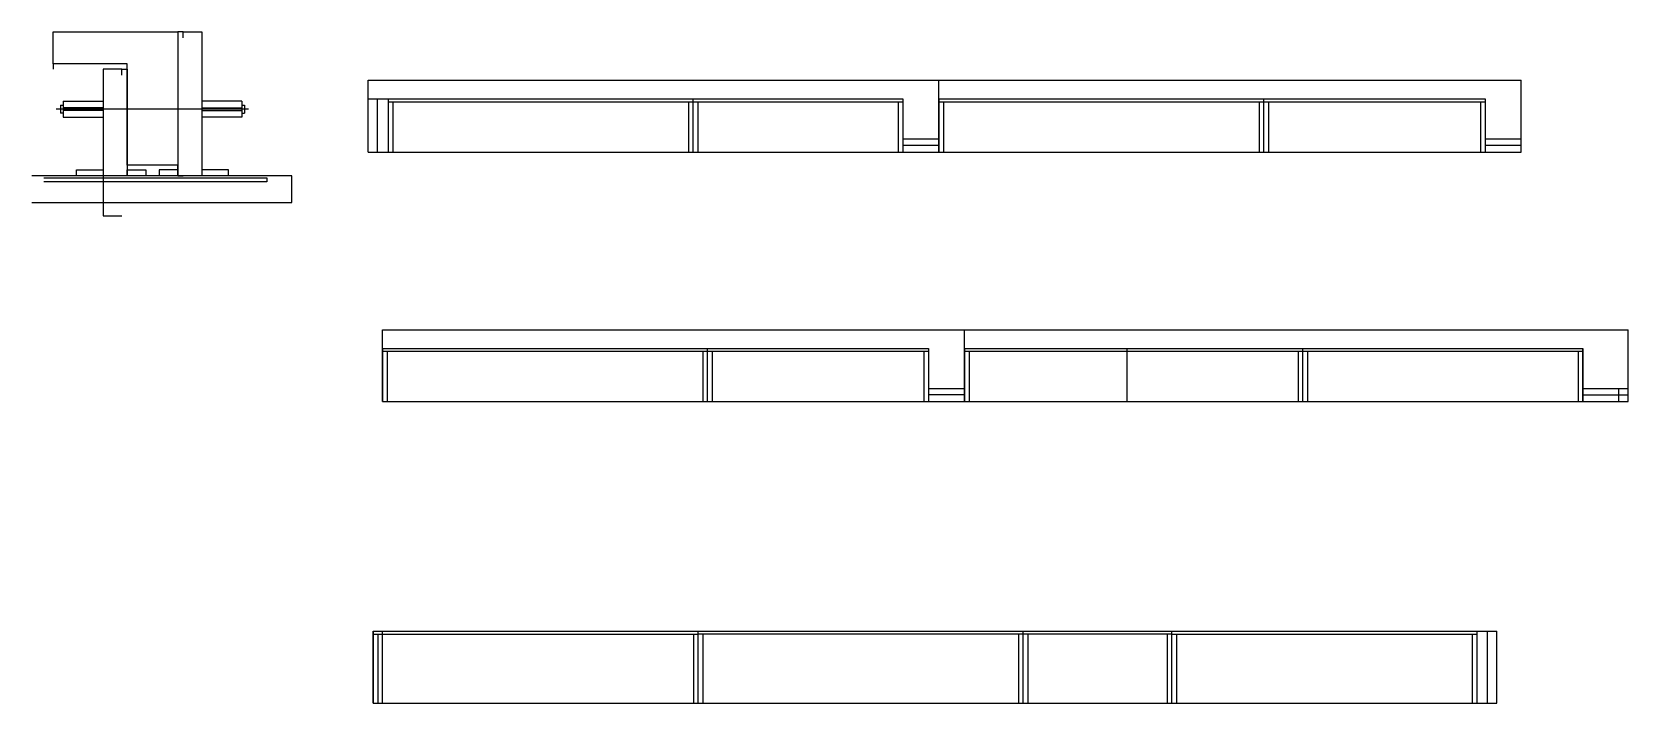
# Model space of a CAD drawing. Header units: metres. Extents: x 3454 to 4653, y 2998 to 3501.
import ezdxf

# ---------------------------------------------------------------- set-up
doc = ezdxf.new("R2010")
doc.units = ezdxf.units.M
for name, color, linetype in [('barrote', 7, 'Continuous'), ('CONCRETO', 7, 'Continuous'), ('COTA', 7, 'Continuous'), ('Madeira', 7, 'Continuous'), ('Painéis', 7, 'Continuous'), ('SARR_2.2x7', 7, 'Continuous'), ('SARR_3.5x7', 7, 'Continuous'), ('SCO-___-LAJ', 7, 'Continuous'), ('TENSOR', 7, 'Continuous')]:
    doc.layers.add(name, color=color, linetype=linetype)

msp = doc.modelspace()

# ---------------------------------------------------------------- linework, layer by layer
at = {"color": 7, "lineweight": 25}
for p, q in [((3475.9, 3446.3), (3475.9, 3440.3)), ((3475.9, 3446.3), (3477.9, 3446.3)), ((3477.9, 3440.3), (3475.9, 3440.3)), ((3477.9, 3449.3), (3477.9, 3437.3)), ((3477.9, 3449.3), (3507.9, 3449.3)), ((3507.9, 3444.3), (3477.9, 3444.3)), ((3507.9, 3442.3), (3477.9, 3442.3)), ((3611.9, 3449.3), (3581.9, 3449.3)), ((3581.9, 3444.3), (3611.9, 3444.3)), ((3581.9, 3442.3), (3611.9, 3442.3)), ((3611.9, 3449.3), (3611.9, 3437.3)), ((3611.9, 3446.3), (3613.9, 3446.3)), ((3611.9, 3440.3), (3613.9, 3440.3)), ((3613.9, 3446.3), (3613.9, 3440.3)), ((3477.9, 3437.3), (3507.9, 3437.3)), ((3611.9, 3437.3), (3581.9, 3437.3))]:
    msp.add_line(p, q, dxfattribs=at)
at = {"layer": 'barrote', "color": 7, "lineweight": 25}
msp.add_lwpolyline([(3454.4, 3373.3), (3649.6, 3373.3), (3649.6, 3393.3), (3454.4, 3393.3)], dxfattribs=at)
at = {"layer": 'CONCRETO', "color": 7, "lineweight": 25}
msp.add_lwpolyline([(3470.3, 3477.3), (3470.3, 3501.3), (3563.9, 3501.3), (3563.9, 3473.3), (3563.9, 3473.3), (3563.9, 3401.3), (3525.9, 3401.3), (3525.9, 3477.3)], dxfattribs=at)
at = {"layer": 'COTA', "color": 7, "lineweight": 25}
for p, q in [((3706.8, 3451.1), (3706.8, 3465.1)), ((3706.8, 3465.1), (4135.3, 3465.1)), ((4135.3, 3421.1), (4135.3, 3465.1)), ((4135.3, 3451.1), (4135.3, 3465.1)), ((4135.3, 3465.1), (4572.3, 3465.1)), ((4572.3, 3421.1), (4572.3, 3465.1)), ((3717.6, 3233.8), (3717.6, 3277.8)), ((3717.6, 3263.8), (3717.6, 3277.8)), ((3717.6, 3277.8), (4154.6, 3277.8)), ((4154.6, 3263.8), (4154.6, 3277.8)), ((4154.6, 3277.8), (4652.6, 3277.8)), ((4154.6, 3233.8), (4154.6, 3277.8)), ((4652.6, 3233.8), (4652.6, 3277.8))]:
    msp.add_line(p, q, dxfattribs=at)
at = {"layer": 'Madeira', "color": 7, "lineweight": 25}
for points in [[(3567.9, 3496.9), (3567.9, 3501.3), (3581.9, 3501.3), (3581.9, 3496.9)], [(3567.9, 3501.3), (3581.9, 3501.3), (3581.9, 3393.3), (3567.9, 3393.3)], [(3521.9, 3468.9), (3521.9, 3473.3), (3507.9, 3473.3), (3507.9, 3468.9)], [(3521.9, 3473.3), (3507.9, 3473.3), (3507.9, 3363.3), (3521.9, 3363.3)], [(3487.9, 3393.3), (3487.9, 3397.7), (3507.9, 3397.7), (3507.9, 3393.3)], [(3525.9, 3393.3), (3525.9, 3397.7), (3539.9, 3397.7), (3539.9, 3393.3)], [(3563.9, 3393.3), (3563.9, 3397.7), (3549.9, 3397.7), (3549.9, 3393.3)], [(3601.9, 3393.3), (3601.9, 3397.7), (3581.9, 3397.7), (3581.9, 3393.3)]]:
    msp.add_lwpolyline(points, dxfattribs=at)
at = {"layer": 'Painéis', "color": 7, "lineweight": 25}
for p, q in [((3706.8, 3451.1), (4108.3, 3451.1)), ((3706.8, 3411.1), (3706.8, 3451.1)), ((3950.8, 3411.1), (3950.8, 3451.1)), ((4108.3, 3451.1), (4108.3, 3421.1)), ((4135.3, 3451.1), (4545.3, 3451.1)), ((4135.3, 3411.1), (4135.3, 3451.1)), ((4379.3, 3411.1), (4379.3, 3451.1)), ((4545.3, 3451.1), (4545.3, 3421.1)), ((4108.3, 3421.1), (4135.3, 3421.1)), ((4135.3, 3411.1), (4135.3, 3421.1)), ((4545.3, 3421.1), (4572.3, 3421.1)), ((4572.3, 3411.1), (4572.3, 3421.1)), ((3706.8, 3411.1), (4135.3, 3411.1)), ((4135.3, 3411.1), (4572.3, 3411.1)), ((3717.6, 3263.8), (4127.6, 3263.8)), ((3717.6, 3223.8), (3717.6, 3263.8)), ((3961.6, 3223.8), (3961.6, 3263.8)), ((4127.6, 3263.8), (4127.6, 3233.8)), ((4154.6, 3263.8), (4618.6, 3263.8)), ((4154.6, 3223.8), (4154.6, 3263.8)), ((4276.6, 3223.8), (4276.6, 3263.8)), ((4408.6, 3223.8), (4408.6, 3263.8)), ((4618.6, 3233.8), (4618.6, 3263.8)), ((3717.6, 3223.8), (3717.6, 3233.8)), ((3717.6, 3223.8), (4154.6, 3223.8)), ((4127.6, 3233.8), (4154.6, 3233.8)), ((4154.6, 3223.8), (4154.6, 3233.8)), ((4154.6, 3223.8), (4652.6, 3223.8)), ((4618.6, 3233.8), (4652.6, 3233.8)), ((4652.6, 3223.8), (4652.6, 3233.8)), ((3710.6, 3051.6), (4554.1, 3051.6)), ((3710.6, 2997.6), (3710.6, 3051.6)), ((3954.6, 2997.6), (3954.6, 3051.6)), ((4198.6, 2997.6), (4198.6, 3051.6)), ((4198.6, 2997.6), (4198.6, 3051.6)), ((4310.1, 2997.6), (4310.1, 3051.6)), ((4554.1, 2997.6), (4554.1, 3051.6)), ((3710.6, 2997.6), (4554.1, 2997.6))]:
    msp.add_line(p, q, dxfattribs=at)
for points in [[(3567.9, 3501.3), (3563.9, 3501.3), (3563.9, 3393.3), (3567.9, 3393.3)], [(3525.9, 3473.3), (3525.9, 3477.3), (3470.3, 3477.3), (3470.3, 3473.3)], [(3521.9, 3473.3), (3525.9, 3473.3), (3525.9, 3393.3), (3521.9, 3393.3)], [(3563.9, 3397.7), (3563.9, 3401.3), (3525.9, 3401.3), (3525.9, 3397.7)]]:
    msp.add_lwpolyline(points, dxfattribs=at)
at = {"layer": 'SARR_2.2x7', "color": 7, "lineweight": 25}
for p, q in [((3713.8, 3411.1), (3713.8, 3451.1)), ((3721.8, 3448.9), (3950.8, 3448.9)), ((3950.8, 3448.9), (4108.3, 3448.9)), ((4135.3, 3448.9), (4379.3, 3448.9)), ((4379.3, 3448.9), (4545.3, 3448.9)), ((4135.3, 3416.1), (4108.3, 3416.1)), ((4572.3, 3416.1), (4545.3, 3416.1)), ((3717.6, 3261.6), (3961.6, 3261.6)), ((3961.6, 3261.6), (4127.6, 3261.6)), ((4154.6, 3261.6), (4408.6, 3261.6)), ((4408.6, 3261.6), (4618.6, 3261.6)), ((4154.6, 3228.8), (4127.6, 3228.8)), ((4618.6, 3223.8), (4618.6, 3233.8)), ((4618.6, 3228.8), (4652.6, 3228.8)), ((4645.6, 3223.8), (4645.6, 3233.8)), ((3710.6, 3049.4), (3954.6, 3049.4)), ((3717.6, 2997.6), (3717.6, 3051.6)), ((4198.6, 3049.4), (3954.6, 3049.4)), ((4310.1, 3049.4), (4198.6, 3049.4)), ((4310.1, 3049.4), (4539.1, 3049.4)), ((4547.1, 2997.6), (4547.1, 3051.6))]:
    msp.add_line(p, q, dxfattribs=at)
at = {"layer": 'SARR_3.5x7', "color": 7, "lineweight": 25}
for p, q in [((3721.8, 3451.1), (3721.8, 3411.1)), ((4108.3, 3451.1), (4108.3, 3411.1)), ((4135.3, 3451.1), (4135.3, 3411.1)), ((4545.3, 3451.1), (4545.3, 3411.1)), ((3725.3, 3448.9), (3725.3, 3411.1)), ((3947.3, 3448.9), (3947.3, 3411.1)), ((3954.3, 3448.9), (3954.3, 3411.1)), ((4104.8, 3448.9), (4104.8, 3411.1)), ((4138.8, 3448.9), (4138.8, 3411.1)), ((4375.8, 3448.9), (4375.8, 3411.1)), ((4382.8, 3448.9), (4382.8, 3411.1)), ((4541.8, 3448.9), (4541.8, 3411.1)), ((3717.6, 3263.8), (3717.6, 3223.8)), ((3721.1, 3261.6), (3721.1, 3223.8)), ((3958.1, 3261.6), (3958.1, 3223.8)), ((3965.1, 3261.6), (3965.1, 3223.8)), ((4124.1, 3261.6), (4124.1, 3223.8)), ((4127.6, 3263.8), (4127.6, 3223.8)), ((4154.6, 3263.8), (4154.6, 3223.8)), ((4158.1, 3261.6), (4158.1, 3223.8)), ((4405.1, 3261.6), (4405.1, 3223.8)), ((4412.1, 3261.6), (4412.1, 3223.8)), ((4615.1, 3261.6), (4615.1, 3223.8)), ((4618.6, 3263.8), (4618.6, 3223.8)), ((3710.6, 3051.6), (3710.6, 2997.6)), ((3714.1, 3049.4), (3714.1, 2997.6)), ((3951.1, 3049.4), (3951.1, 2997.6)), ((3958.1, 3049.4), (3958.1, 2997.6)), ((4195.1, 3049.4), (4195.1, 2997.6)), ((4202.1, 3049.4), (4202.1, 2997.6)), ((4306.6, 3049.4), (4306.6, 2997.6)), ((4313.6, 3049.4), (4313.6, 2997.6)), ((4535.6, 3049.4), (4535.6, 2997.6)), ((4539.1, 3051.6), (4539.1, 2997.6))]:
    msp.add_line(p, q, dxfattribs=at)
at = {"layer": 'SCO-___-LAJ', "color": 7, "lineweight": 25}
msp.add_lwpolyline([(3463.4, 3391.9), (3630.7, 3391.9), (3630.7, 3388.7), (3463.4, 3388.7)], dxfattribs=at)
at = {"layer": 'TENSOR', "color": 7, "lineweight": 25}
msp.add_line((3616.9, 3443.3), (3472.6, 3443.3), dxfattribs=at)

doc.saveas('drawing.dxf')
